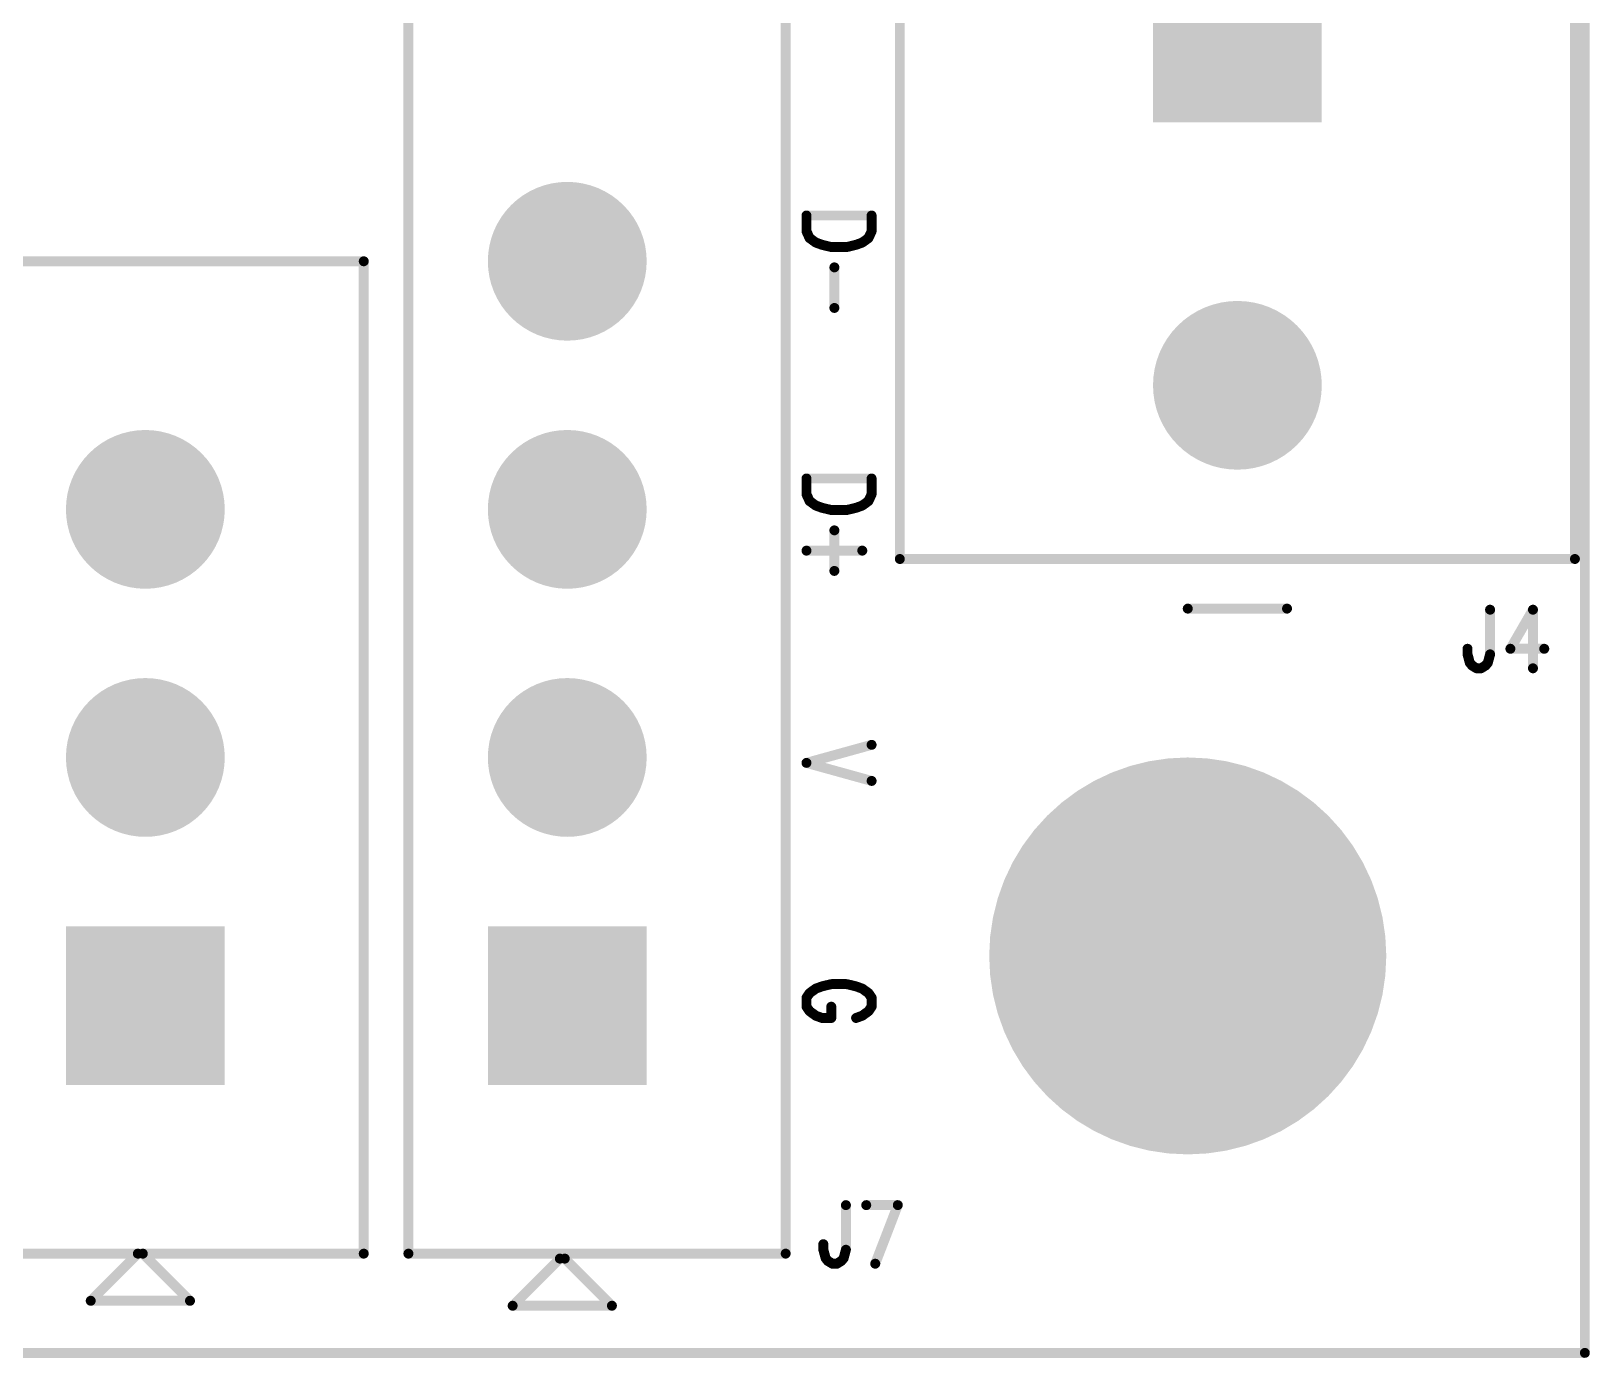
# Model space of a CAD drawing. Extents: x 100 to 147.9, y 92.1 to 144.1.
# Drawn here: x 128.35 to 144.05, y 99.95 to 113.32 of the extents above; entities that cross this region are included whole.
import ezdxf

# ---------------------------------------------------------------- set-up
doc = ezdxf.new("R2010")
doc.units = 0
doc.layers.get('0').update_dxf_attribs({"linetype": 'CONTINUOUS'})
doc.layers.add('MASK-TOP_PHO', color=10, linetype='CONTINUOUS')
doc.layers.add('SILK-TOP_PHO', color=9, linetype='CONTINUOUS')

# ---------------------------------------------------------------- blocks, each defined once
blk = doc.blocks.new('ROUND_1')
at = {"const_width": 0.050038}
blk.add_lwpolyline([(-0.025018, 0, 1), (0.025018, 0, 1)], format="xyb", close=True, dxfattribs=at)
blk = doc.blocks.new('SQUARE_25')
blk.add_solid([(0.85001, 0.85001), (0.85001, -0.85001), (-0.85001, 0.85001), (-0.85001, -0.85001)])
blk = doc.blocks.new('ROUND_26')
at = {"const_width": 0.85001}
blk.add_lwpolyline([(-0.425006, 0, 1), (0.425006, 0, 1)], format="xyb", close=True, dxfattribs=at)
blk = doc.blocks.new('SQUARE_28')
blk.add_solid([(0.799972, 0.799972), (0.799972, -0.799972), (-0.799972, 0.799972), (-0.799972, -0.799972)])
blk = doc.blocks.new('ROUND_32')
at = {"const_width": 1.999996}
blk.add_lwpolyline([(-0.999998, 0, 1), (0.999998, 0, 1)], format="xyb", close=True, dxfattribs=at)
blk = doc.blocks.new('ROUND_49')
at = {"const_width": 0.799972}
blk.add_lwpolyline([(-0.399986, 0, 1), (0.399986, 0, 1)], format="xyb", close=True, dxfattribs=at)

msp = doc.modelspace()

# ---------------------------------------------------------------- linework, layer by layer
at = {"layer": 'MASK-TOP_PHO', "const_width": 0.100076}
for points in [[(143.999966, 100.000054), (143.999966, 143.999966)], [(100.000054, 100.000054), (143.999966, 100.000054)]]:
    msp.add_lwpolyline(points, dxfattribs=at)
at = {"layer": 'SILK-TOP_PHO', "const_width": 0.100076}
for points in [[(143.999966, 100.000054), (143.999966, 143.999966)], [(137.100056, 108.000038), (137.100056, 115.000024)], [(143.89989, 115.000024), (143.89989, 108.000038)], [(132.150104, 101.000052), (132.150104, 113.4999)], [(135.949944, 113.4999), (135.949944, 101.000052)], [(136.815576, 111.461296), (136.159494, 111.461296)], [(136.159494, 111.302292), (136.159494, 111.461296)], [(136.815576, 111.461296), (136.815576, 111.302292)], [(136.190736, 111.233966), (136.159494, 111.302292)], [(136.815576, 111.302292), (136.784334, 111.233966)], [(136.25322, 111.188754), (136.190736, 111.233966)], [(136.315704, 111.165894), (136.25322, 111.188754)], [(136.40943, 111.143288), (136.315704, 111.165894)], [(136.56564, 111.143288), (136.40943, 111.143288)], [(136.659366, 111.165894), (136.56564, 111.143288)], [(136.72185, 111.188754), (136.659366, 111.165894)], [(136.784334, 111.233966), (136.72185, 111.188754)], [(127.899922, 111.000032), (131.700016, 111.000032)], [(131.700016, 111.000032), (131.700016, 101.000052)], [(136.440672, 110.938564), (136.440672, 110.529624)], [(136.815576, 108.811314), (136.159494, 108.811314)], [(136.159494, 108.65231), (136.159494, 108.811314)], [(136.815576, 108.811314), (136.815576, 108.65231)], [(136.190736, 108.583984), (136.159494, 108.65231)], [(136.815576, 108.65231), (136.784334, 108.583984)], [(136.25322, 108.538518), (136.190736, 108.583984)], [(136.315704, 108.515912), (136.25322, 108.538518)], [(136.40943, 108.493306), (136.315704, 108.515912)], [(136.56564, 108.493306), (136.40943, 108.493306)], [(136.659366, 108.515912), (136.56564, 108.493306)], [(136.72185, 108.538518), (136.659366, 108.515912)], [(136.784334, 108.583984), (136.72185, 108.538518)], [(136.440672, 108.288582), (136.440672, 107.879642)], [(136.72185, 108.084112), (136.159494, 108.084112)], [(143.89989, 108.000038), (137.100056, 108.000038)], [(139.999974, 107.499912), (140.999972, 107.499912)], [(143.045434, 107.48899), (143.045434, 107.039156)], [(143.477234, 107.48899), (143.249904, 107.09529)], [(143.477234, 107.48899), (143.477234, 106.89844)], [(142.818104, 107.039156), (142.818104, 107.09529)], [(142.840964, 106.954574), (142.818104, 107.039156)], [(143.045434, 107.039156), (143.022828, 106.954574)], [(143.249904, 107.09529), (143.591026, 107.09529)], [(142.86357, 106.926634), (142.840964, 106.954574)], [(142.909036, 106.89844), (142.86357, 106.926634)], [(142.954502, 106.89844), (142.909036, 106.89844)], [(142.999968, 106.926634), (142.954502, 106.89844)], [(143.022828, 106.954574), (142.999968, 106.926634)], [(136.815576, 106.127296), (136.159494, 105.945432)], [(136.815576, 105.763568), (136.159494, 105.945432)], [(136.190736, 103.624888), (136.159494, 103.579422)], [(136.159494, 103.579422), (136.159494, 103.488744)], [(136.25322, 103.670354), (136.190736, 103.624888)], [(136.315704, 103.693214), (136.25322, 103.670354)], [(136.40943, 103.71582), (136.315704, 103.693214)], [(136.56564, 103.71582), (136.40943, 103.71582)], [(136.659366, 103.693214), (136.56564, 103.71582)], [(136.72185, 103.670354), (136.659366, 103.693214)], [(136.784334, 103.624888), (136.72185, 103.670354)], [(136.815576, 103.579422), (136.784334, 103.624888)], [(136.815576, 103.488744), (136.815576, 103.579422)], [(136.159494, 103.488744), (136.190736, 103.443278)], [(136.190736, 103.443278), (136.25322, 103.397812)], [(136.40943, 103.488744), (136.40943, 103.374952)], [(136.72185, 103.397812), (136.784334, 103.443278)], [(136.784334, 103.443278), (136.815576, 103.488744)], [(136.25322, 103.397812), (136.315704, 103.374952)], [(136.315704, 103.374952), (136.40943, 103.374952)], [(136.659366, 103.374952), (136.72185, 103.397812)], [(136.55675, 101.489002), (136.55675, 101.039168)], [(136.761474, 101.489002), (137.079482, 101.489002)], [(137.079482, 101.489002), (136.852152, 100.898452)], [(136.32942, 101.039168), (136.32942, 101.095302)], [(131.700016, 101.000052), (127.899922, 101.000052)], [(128.949958, 100.525072), (129.424938, 101.000052)], [(129.474976, 101.000052), (129.949956, 100.525072)], [(135.949944, 101.000052), (132.150104, 101.000052)], [(133.199886, 100.475034), (133.67512, 100.950014)], [(133.724904, 100.950014), (134.199884, 100.475034)], [(136.35228, 100.954586), (136.32942, 101.039168)], [(136.374886, 100.926646), (136.35228, 100.954586)], [(136.420352, 100.898452), (136.374886, 100.926646)], [(136.511284, 100.926646), (136.465818, 100.898452)], [(136.534144, 100.954586), (136.511284, 100.926646)], [(136.55675, 101.039168), (136.534144, 100.954586)], [(136.465818, 100.898452), (136.420352, 100.898452)], [(129.949956, 100.525072), (128.949958, 100.525072)], [(134.199884, 100.475034), (133.199886, 100.475034)], [(100.000054, 100.000054), (143.999966, 100.000054)]]:
    msp.add_lwpolyline(points, dxfattribs=at)

# ---------------------------------------------------------------- block references
at = {"layer": 'MASK-TOP_PHO'}
for name, p in [('SQUARE_25', (140.5001, 113.249964)), ('ROUND_49', (133.75005, 111.000032)), ('ROUND_26', (140.5001, 109.750098)), ('ROUND_49', (129.500122, 108.49991)), ('ROUND_49', (133.75005, 108.49991)), ('ROUND_49', (129.500122, 106.000042)), ('ROUND_49', (133.75005, 106.000042)), ('ROUND_32', (139.999974, 104.000046)), ('SQUARE_28', (129.500122, 103.49992)), ('SQUARE_28', (133.75005, 103.49992)), ('ROUND_1', (143.999966, 100.000054))]:
    msp.add_blockref(name, p, dxfattribs=at)
at = {"layer": 'SILK-TOP_PHO'}
for p in [(136.159494, 111.461296), (136.159494, 111.461296), (136.815576, 111.461296), (136.815576, 111.461296), (136.159494, 111.302292), (136.815576, 111.302292), (136.190736, 111.233966), (136.25322, 111.188754), (136.315704, 111.165894), (136.40943, 111.143288), (136.56564, 111.143288), (136.659366, 111.165894), (136.72185, 111.188754), (136.784334, 111.233966), (131.700016, 111.000032), (136.440672, 110.938564), (136.440672, 110.529624), (136.159494, 108.811314), (136.159494, 108.811314), (136.815576, 108.811314), (136.815576, 108.811314), (136.159494, 108.65231), (136.815576, 108.65231), (136.190736, 108.583984), (136.25322, 108.538518), (136.315704, 108.515912), (136.40943, 108.493306), (136.56564, 108.493306), (136.659366, 108.515912), (136.72185, 108.538518), (136.784334, 108.583984), (136.440672, 108.288582), (136.159494, 108.084112), (136.72185, 108.084112), (137.100056, 108.000038), (137.100056, 108.000038), (143.89989, 108.000038), (136.440672, 107.879642), (139.999974, 107.499912), (140.999972, 107.499912), (143.045434, 107.48899), (143.477234, 107.48899), (143.477234, 107.48899), (142.818104, 107.09529), (142.818104, 107.039156), (143.045434, 107.039156), (143.249904, 107.09529), (143.591026, 107.09529), (142.840964, 106.954574), (142.86357, 106.926634), (142.909036, 106.89844), (142.954502, 106.89844), (142.999968, 106.926634), (143.022828, 106.954574), (143.477234, 106.89844), (136.815576, 106.127296), (136.159494, 105.945432), (136.159494, 105.945432), (136.815576, 105.763568), (136.159494, 103.579422), (136.190736, 103.624888), (136.25322, 103.670354), (136.315704, 103.693214), (136.40943, 103.71582), (136.56564, 103.71582), (136.659366, 103.693214), (136.72185, 103.670354), (136.784334, 103.624888), (136.815576, 103.579422), (136.159494, 103.488744), (136.190736, 103.443278), (136.40943, 103.488744), (136.784334, 103.443278), (136.815576, 103.488744), (136.25322, 103.397812), (136.315704, 103.374952), (136.40943, 103.374952), (136.40943, 103.374952), (136.659366, 103.374952), (136.72185, 103.397812), (136.55675, 101.489002), (136.761474, 101.489002), (137.079482, 101.489002), (137.079482, 101.489002), (136.32942, 101.095302), (129.424938, 101.000052), (129.474976, 101.000052), (131.700016, 101.000052), (131.700016, 101.000052), (132.150104, 101.000052), (133.67512, 100.950014), (133.724904, 100.950014), (135.949944, 101.000052), (135.949944, 101.000052), (136.32942, 101.039168), (136.35228, 100.954586), (136.374886, 100.926646), (136.511284, 100.926646), (136.534144, 100.954586), (136.55675, 101.039168), (136.420352, 100.898452), (136.465818, 100.898452), (136.852152, 100.898452), (128.949958, 100.525072), (129.949956, 100.525072), (133.199886, 100.475034), (134.199884, 100.475034), (143.999966, 100.000054)]:
    msp.add_blockref('ROUND_1', p, dxfattribs=at)

doc.saveas('drawing.dxf')
